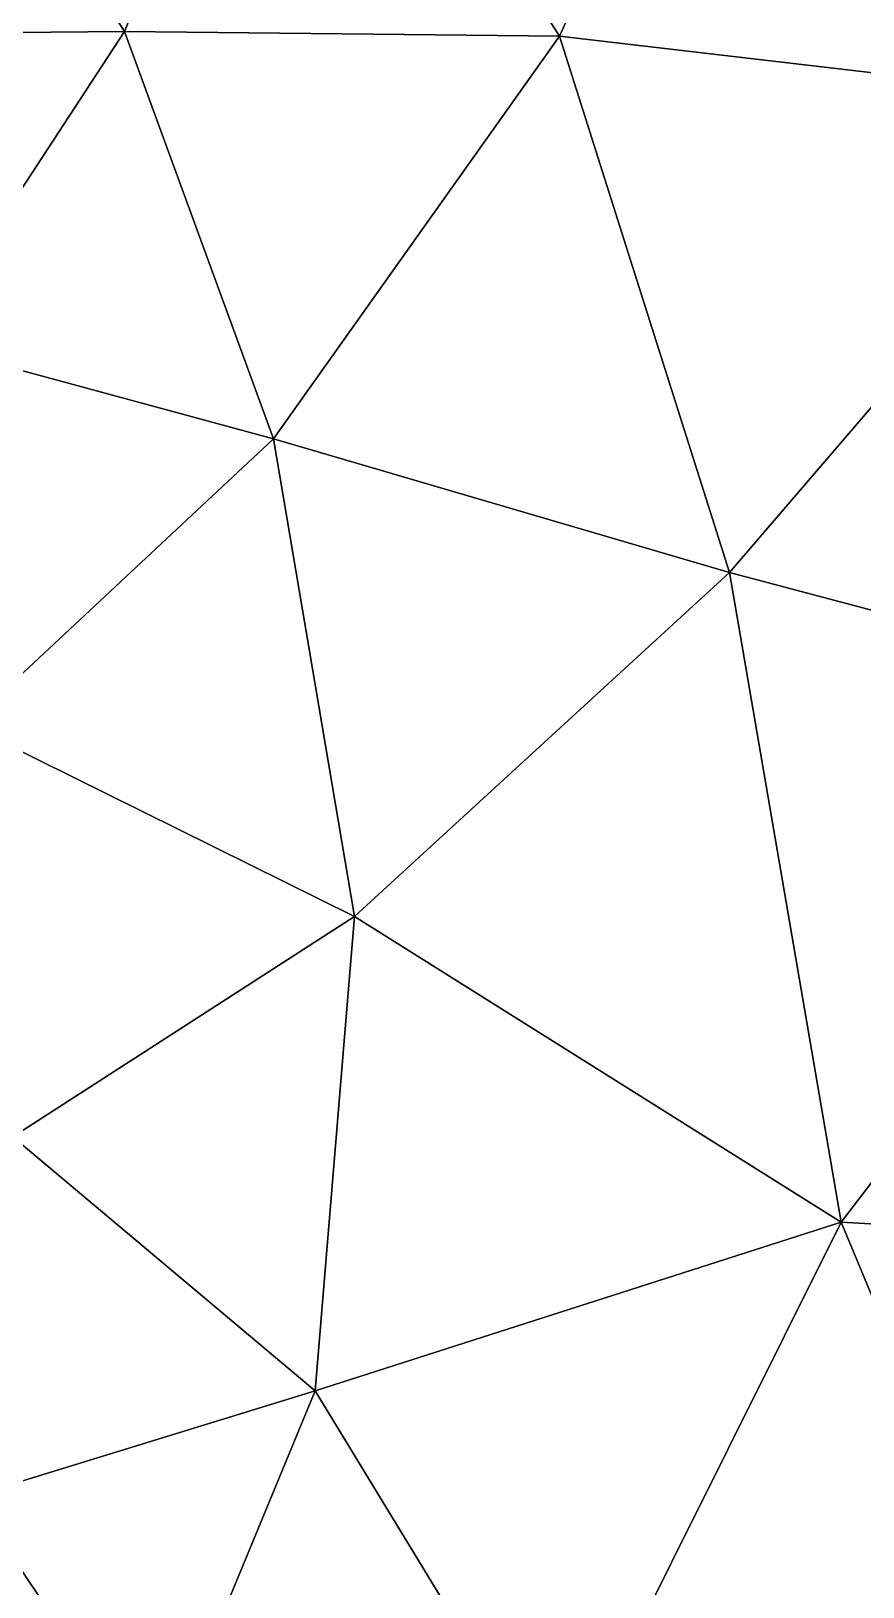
# Model space of a CAD drawing. Header units: metres. Extents: x 2 to 72, y -280 to 0.
# Drawn here: x 13.84 to 23.56, y -214.23 to -196.04 of the extents above; entities that cross this region are included whole.
import ezdxf

# ---------------------------------------------------------------- set-up
doc = ezdxf.new("R2010")
doc.units = ezdxf.units.M

msp = doc.modelspace()

# ---------------------------------------------------------------- linework, layer by layer
at = {"layer": 'layer', "color": 0}
for points in [[(20.0134, -196.094), (23.124, -189.198), (16.9079, -191.224)], [(26.7082, -196.879), (23.124, -189.198), (20.0134, -196.094)], [(26.7082, -196.879), (31.735, -189.653), (23.124, -189.198)], [(14.9322, -196.042), (16.9079, -191.224), (12.5591, -192.328)], [(20.0134, -196.094), (16.9079, -191.224), (14.9322, -196.042)], [(14.9322, -196.042), (12.5591, -192.328), (11.0643, -196.074)], [(12.5449, -199.686), (14.9322, -196.042), (11.0643, -196.074)], [(16.6729, -200.801), (14.9322, -196.042), (12.5449, -199.686)], [(16.6729, -200.801), (20.0134, -196.094), (14.9322, -196.042)], [(22.0015, -202.366), (20.0134, -196.094), (16.6729, -200.801)], [(22.0015, -202.366), (26.7082, -196.879), (20.0134, -196.094)], [(27.9226, -203.935), (26.7082, -196.879), (22.0015, -202.366)], [(13.0924, -204.146), (16.6729, -200.801), (12.5449, -199.686)], [(17.6194, -206.388), (16.6729, -200.801), (13.0924, -204.146)], [(17.6194, -206.388), (22.0015, -202.366), (16.6729, -200.801)], [(23.3062, -209.961), (22.0015, -202.366), (17.6194, -206.388)], [(23.3062, -209.961), (27.9226, -203.935), (22.0015, -202.366)], [(31.9914, -210.456), (27.9226, -203.935), (23.3062, -209.961)], [(13.6236, -208.962), (17.6194, -206.388), (13.0924, -204.146)], [(17.1584, -211.933), (17.6194, -206.388), (13.6236, -208.962)], [(17.1584, -211.933), (23.3062, -209.961), (17.6194, -206.388)], [(13.1433, -213.167), (17.1584, -211.933), (13.6236, -208.962)], [(19.9999, -216.6), (23.3062, -209.961), (17.1584, -211.933)], [(26.5998, -217.881), (23.3062, -209.961), (19.9999, -216.6)], [(26.5998, -217.881), (31.9914, -210.456), (23.3062, -209.961)], [(15.3165, -216.393), (17.1584, -211.933), (13.1433, -213.167)], [(19.9999, -216.6), (17.1584, -211.933), (15.3165, -216.393)], [(15.3165, -216.393), (13.1433, -213.167), (11.9855, -216.445)]]:
    msp.add_3dface(points, dxfattribs=at)

doc.saveas('drawing.dxf')
